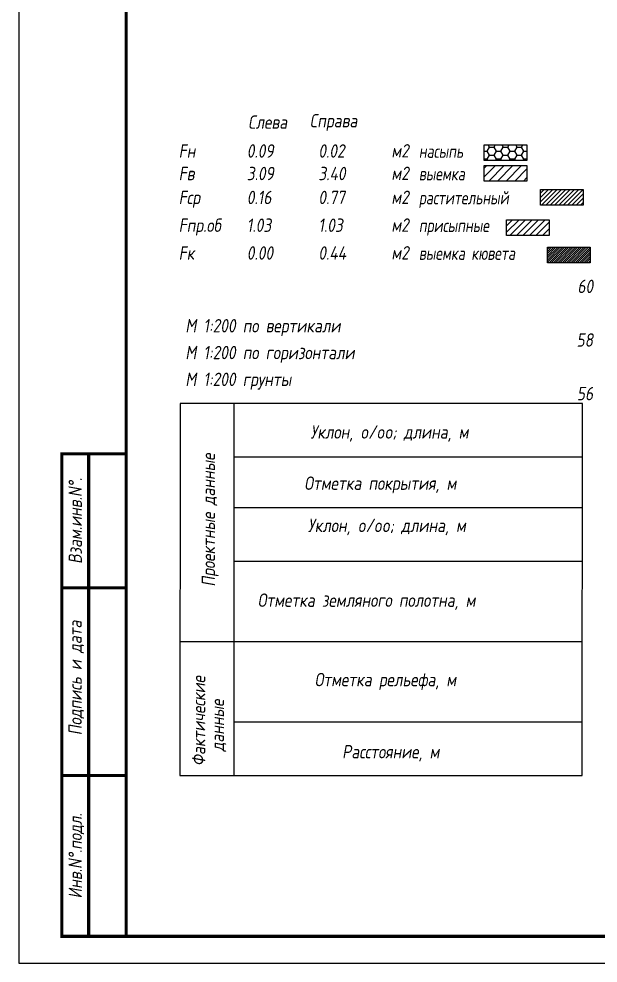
# Model space of a CAD drawing. Extents: x -717 to 1451, y -133302 to 233.
# Drawn here: x -30.1 to 77.9, y -53482.4 to -53306.3 of the extents above; entities that cross this region are included whole.
import ezdxf
from ezdxf.enums import TextEntityAlignment as Align

# ---------------------------------------------------------------- set-up
doc = ezdxf.new("R2010")
doc.units = 0
for name, color, linetype in [('Зарамочное оформление', 7, 'Continuous'), ('Линейка абсолютных высот', 7, 'Continuous'), ('Объем выемки', 7, 'Continuous'), ('Объем кюветов', 7, 'Continuous'), ('Объем насыпи', 7, 'Continuous'), ('Объем присыпных обочин', 7, 'Continuous'), ('Объем срезки растительного слоя', 7, 'Continuous'), ('Объём_2650', 7, 'Continuous'), ('Таблица', 7, 'Continuous')]:
    doc.layers.add(name, color=color, linetype=linetype)
for name, color, linetype, true_color in [('Объём_2563', 7, 'Continuous', 0xff8000), ('Объём_2570', 7, 'Continuous', 0x80ff00), ('Объём_2600', 7, 'Continuous', 0x808000), ('Объём_2620', 2, 'Continuous', 0xffff00)]:
    doc.layers.add(name, color=color, linetype=linetype, true_color=true_color)
doc.styles.add('М', font='romand.shx', dxfattribs={"width": 0.8, "oblique": 10, "height": 2.5})

# ---------------------------------------------------------------- blocks, each defined once
blk = doc.blocks.new('условные обозначения')
at = {"layer": 'Объём_2563'}
h = blk.add_hatch(dxfattribs=at)
h.set_pattern_fill('ANSI31', color=256, scale=0.3)
h.set_pattern_definition([(45, (-34.5, -100.5), (-0.673519, 0.673519), [])])
h.paths.add_polyline_path([(18.26, 7.53), (27.08, 7.53), (27.08, 4.62), (18.26, 4.62)])
at = {"layer": 'Объём_2570'}
h = blk.add_hatch(dxfattribs=at)
h.set_pattern_fill('ANSI31', color=3, scale=0.2)
h.set_pattern_definition([(45, (-32.9034, -100.5), (-0.4490128, 0.4490128), [])])
h.paths.add_polyline_path([(25.29, 13.16), (34.12, 13.16), (34.12, 10.25), (25.29, 10.25)])
at = {"layer": 'Объём_2600'}
h = blk.add_hatch(dxfattribs=at)
h.set_pattern_fill('ANSI31', color=6, scale=0.4)
h.set_pattern_definition([(45, (-34.5, -100.5), (-0.898026, 0.898026), [])])
h.paths.add_polyline_path([(13.63, 17.67), (22.46, 17.67), (22.46, 14.76), (13.63, 14.76)])
at = {"layer": 'Объём_2620'}
h = blk.add_hatch(dxfattribs=at)
h.set_pattern_fill('ANSI31', color=2, scale=0.1)
h.set_pattern_definition([(45, (-33.755, -100.5), (-0.2245064, 0.2245064), [])])
h.paths.add_polyline_path([(26.75, 2.41), (35.57, 2.41), (35.57, -0.5), (26.75, -0.5)])
at = {"layer": 'Объём_2650'}
h = blk.add_hatch(dxfattribs=at)
h.set_pattern_fill('HONEY', color=5, scale=0.3)
h.set_pattern_definition([(0, (-34.5, -100.5), (1.42875, 0.824889), [0.9525, -1.905]), (120, (-34.5, -100.5), (-1.42875, 0.824889), [0.9525, -1.905]), (60, (-34.5, -100.5), (3e-09, 1.6497784), [-1.905, 0.9525])])
h.paths.add_polyline_path([(13.63, 21.49), (22.46, 21.49), (22.46, 18.58), (13.63, 18.58)])
at = {"layer": 'Объём_2563'}
blk.add_lwpolyline([(18.26, 7.53), (27.08, 7.53), (27.08, 4.62), (18.26, 4.62)], close=True, dxfattribs=at)
at = {"layer": 'Объём_2620', "color": 2}
blk.add_lwpolyline([(26.75, 2.41), (35.57, 2.41), (35.57, -0.5), (26.75, -0.5)], close=True, dxfattribs=at)
at = {"layer": 'Объём_2650', "color": 5}
blk.add_lwpolyline([(13.63, 21.49), (22.46, 21.49), (22.46, 18.58), (13.63, 18.58)], close=True, dxfattribs=at)
at = {"layer": 'Объём_2650', "color": 6}
blk.add_lwpolyline([(13.63, 17.67), (22.46, 17.67), (22.46, 14.76), (13.63, 14.76)], close=True, dxfattribs=at)
at = {"layer": 'Объём_2650', "color": 3}
blk.add_lwpolyline([(25.29, 13.16), (34.12, 13.16), (34.12, 10.25), (25.29, 10.25)], close=True, dxfattribs=at)
at = {"layer": 'Объем насыпи', "color": 1, "style": 'М', "oblique": 10, "width": 0.8}
for s, p in [('насыпь', (0.09, 19.09)), ('выемка', (0.09, 14.89)), ('растительный', (0.09, 10.42)), ('присыпные', (0.09, 5.24)), ('выемка кювета', (0.09, 0.06))]:
    blk.add_text(s, height=2.5, dxfattribs=at).set_placement(p)

msp = doc.modelspace()

# ---------------------------------------------------------------- linework, layer by layer
at = {"layer": 'Таблица', "linetype": 'Continuous', "flags": 128}
for points in [[(0, -53378), (-0.054, -53447.421)], [(75, -53378), (0, -53378)], [(10, -53378), (10, -53447.421)], [(74.946, -53447.421), (75, -53378)], [(10, -53388), (75, -53388)], [(10, -53397.421), (75, -53397.421)], [(9.946, -53407.421), (74.946, -53407.421)], [(-0.054, -53422.421), (74.946, -53422.421)], [(9.946, -53437.421), (74.946, -53437.421)], [(-0.054, -53447.421), (74.946, -53447.421)]]:
    msp.add_lwpolyline(points, dxfattribs=at)

# ---------------------------------------------------------------- block references
at = {"layer": 'Объём_2570', "xscale": 0.9}
msp.add_blockref('условные обозначения', (44.429, -53351.291), dxfattribs=at)

# ---------------------------------------------------------------- texts
at = {"style": 'М', "oblique": 10, "width": 0.8}
msp.add_text('М 1:200 грунты', height=2.5, dxfattribs=at).set_placement((0.973, -53374.769))
at = {"layer": 'Линейка абсолютных высот', "style": 'М', "oblique": 10, "width": 0.8}
for s, p in [('60', (77, -53356.176)), ('58', (77, -53366.176)), ('56', (77, -53376.176))]:
    msp.add_text(s, height=2.5, dxfattribs=at).set_placement(p, align=Align.MIDDLE_RIGHT)
at = {"layer": 'Объем выемки', "style": 'М', "oblique": 10, "width": 0.8}
for s, p in [('Fв', (-0.264, -53336.373)), ('3.09', (12.435, -53336.373)), ('3.40', (25.777, -53336.373)), ('м2', (39.382, -53336.34))]:
    msp.add_text(s, height=2.5, dxfattribs=at).set_placement(p)
at = {"layer": 'Объем кюветов', "style": 'М', "oblique": 10, "width": 0.8}
for s, p in [('Fк', (-0.264, -53351.198)), ('0.00', (12.435, -53351.198)), ('0.44', (25.777, -53351.198)), ('м2', (39.382, -53351.165))]:
    msp.add_text(s, height=2.5, dxfattribs=at).set_placement(p)
at = {"layer": 'Объем насыпи', "style": 'М', "oblique": 10, "width": 0.8}
for s, p in [('Справа', (24.172, -53326.52)), ('Слева', (12.68, -53326.787)), ('Fн', (-0.264, -53332.168)), ('0.09', (12.435, -53332.168)), ('0.02', (25.777, -53332.168)), ('м2', (39.382, -53332.135))]:
    msp.add_text(s, height=2.5, dxfattribs=at).set_placement(p)
at = {"layer": 'Объем присыпных обочин', "style": 'М', "oblique": 10, "width": 0.8}
for s, p in [('Fпр.об', (-0.264, -53346.019)), ('1.03', (12.435, -53346.019)), ('1.03', (25.777, -53346.019)), ('м2', (39.382, -53345.986))]:
    msp.add_text(s, height=2.5, dxfattribs=at).set_placement(p)
at = {"layer": 'Объем срезки растительного слоя', "style": 'М', "oblique": 10, "width": 0.8}
for s, p in [('Fср', (-0.264, -53340.841)), ('0.16', (12.435, -53340.841)), ('0.77', (25.777, -53340.841)), ('м2', (39.382, -53340.807))]:
    msp.add_text(s, height=2.5, dxfattribs=at).set_placement(p)
at = {"layer": 'Таблица', "style": 'М', "oblique": 10, "width": 0.8}
for s, p in [('М 1:200 по вертикали', (0.973, -53364.769)), ('М 1:200 по горизонтали', (0.973, -53369.769)), ('Уклон, o/oo; длина, м', (24.315, -53384.584)), ('Отметка покрытия, м', (23.148, -53394.139)), ('Уклон, o/oo; длина, м', (23.824, -53402.017)), ('Отметка земляного полотна, м', (14.462, -53415.965)), ('Отметка рельефа, м', (25.077, -53430.777)), ('Расстояние, м', (30.202, -53444.23))]:
    msp.add_text(s, height=2.5, dxfattribs=at).set_placement(p)
for s, p in [('Проектные данные ', (6.519, -53412.195)), ('Фактические ', (4.698, -53445.649)), ('данные', (8.204, -53442.944))]:
    msp.add_text(s, height=2.5, rotation=90, dxfattribs=at).set_placement(p)

# ---------------------------------------------------------------- wipeouts: each hides what was drawn before it
msp.add_wipeout([(-10.054, -53387.421), (-22.054, -53387.421), (-22.054, -53477.421), (-10.054, -53477.421)]).dxf.layer = 'Зарамочное оформление'

# ---------------------------------------------------------------- next in the draw order: linework, layer by layer
at = {"flags": 128}
msp.add_lwpolyline([(-30.054, -53482.421), (389.946, -53482.421), (389.946, -53185.421), (-30.054, -53185.421)], close=True, dxfattribs=at)
at = {"const_width": 0.6, "flags": 128}
msp.add_lwpolyline([(-10.054, -53477.421), (384.946, -53477.421), (384.946, -53190.421), (-10.054, -53190.421)], close=True, dxfattribs=at)
at = {"layer": 'Зарамочное оформление', "linetype": 'Continuous', "lineweight": -3, "const_width": 0.6, "flags": 128}
for points in [[(-10.054, -53477.421), (-22.054, -53477.421), (-22.054, -53387.421), (-10.054, -53387.421)], [(-17.054, -53477.421), (-17.054, -53387.421)], [(-22.054, -53412.421), (-10.054, -53412.421)], [(-22.054, -53447.421), (-10.054, -53447.421)]]:
    msp.add_lwpolyline(points, dxfattribs=at)

# ---------------------------------------------------------------- next in the draw order: texts
at = {"layer": 'Зарамочное оформление', "lineweight": 15, "style": 'М', "oblique": 10, "width": 0.8}
for s, p in [('Взам.инв.N%%d.', (-19.554, -53399.921)), ('Подпись и дата', (-19.572, -53429.227)), ('Инв.N%%d.подл.', (-19.554, -53462.421))]:
    msp.add_text(s, height=2.5, rotation=90, dxfattribs=at).set_placement(p, align=Align.MIDDLE_CENTER)

doc.saveas('drawing.dxf')
